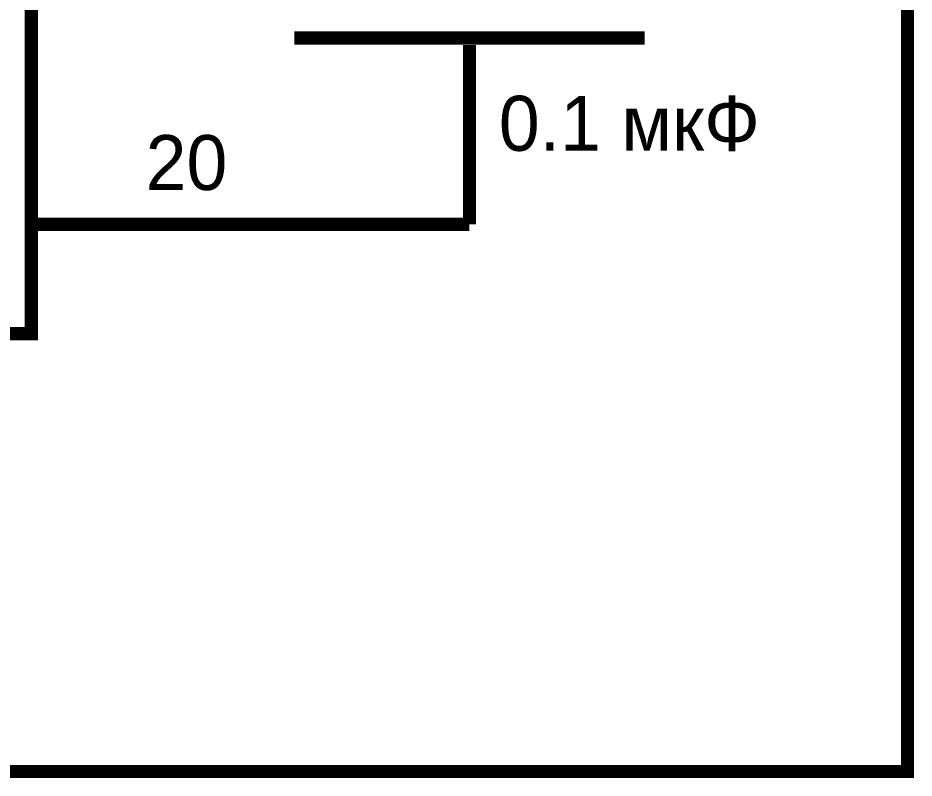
# Model space of a CAD drawing. Header units: inches. Extents: x 0 to 594, y 0 to 420.
# Drawn here: x 187.2 to 207.66, y 162.34 to 179.71 of the extents above; entities that cross this region are included whole.
import ezdxf

# ---------------------------------------------------------------- set-up
doc = ezdxf.new("R2010")
doc.units = ezdxf.units.IN
doc.layers.add('Sheet', color=255, linetype='Continuous')

msp = doc.modelspace()

# ---------------------------------------------------------------- linework, layer by layer
at = {"layer": 'Sheet'}
msp.add_lwpolyline([(152.509, 287.496, 0.3, 0.3, 0), (187.506, 287.496, 0.3, 0.3, 0), (187.506, 172.495, 0.3, 0.3, 0), (152.509, 172.495, 0.3, 0.3, 0), (152.509, 287.496, 0.3, 0.3, 0)], format="xyseb", close=True, dxfattribs=at)
for points in [[(197.507, 184.993, 0.3, 0.3, 0), (207.508, 184.993, 0.3, 0.3, 0), (207.508, 162.495, 0.3, 0.3, 0), (132.508, 162.495, 0.3, 0.3, 0)], [(193.509, 179.248, 0.3, 0.3, 0), (201.505, 179.248, 0.3, 0.3, 0)], [(197.507, 179.091, 0.3, 0.3, 0), (197.507, 174.993, 0.3, 0.3, 0)], [(187.506, 174.993, 0.3, 0.3, 0), (192.501, 174.993, 0.3, 0.3, 0)], [(192.501, 174.993, 0.3, 0.3, 0), (197.507, 174.993, 0.3, 0.3, 0)]]:
    msp.add_lwpolyline(points, format="xyseb", dxfattribs=at)

# ---------------------------------------------------------------- texts
for s, p in [('0.1 мкФ', (198.179, 176.672)), ('20', (190.116, 175.776))]:
    msp.add_text(s, height=1.2543, dxfattribs=at).set_placement(p)

doc.saveas('drawing.dxf')
